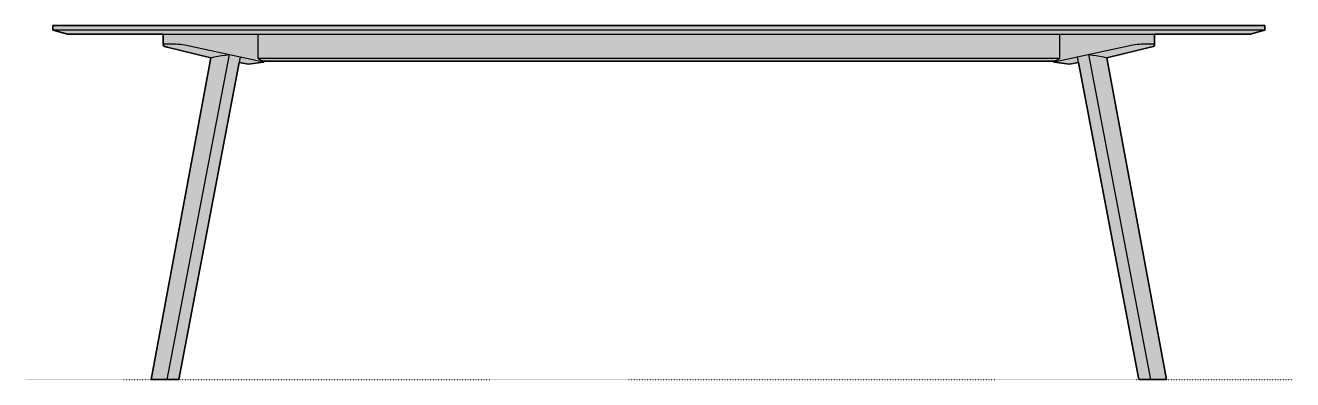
# Model space of a CAD drawing. Header units: millimetres. Extents: x 0 to 4071, y -1539 to 739.
# Drawn here: x 0 to 2614, y 0 to 730 of the extents above; entities that cross this region are included whole.
import ezdxf

# ---------------------------------------------------------------- set-up
doc = ezdxf.new("R2010")
doc.units = ezdxf.units.MM
doc.linetypes.add('Dots', pattern=[1, 0, -1])
doc.layers.add('Blocks', color=7, linetype='Continuous')
doc.layers.add('Blocks$Fill', color=7, linetype='Continuous', true_color=0xffffff)
for name, color, linetype, lineweight, true_color in [('Blocks$Inner', 7, 'Continuous', 25, 0x007f00), ('Blocks$Outline', 7, 'Continuous', 35, 0xff3f3f), ('Groud', 7, 'Dots', 25, 0x243775)]:
    doc.layers.add(name, color=color, linetype=linetype, lineweight=lineweight, true_color=true_color)

# ---------------------------------------------------------------- blocks, each defined once
blk = doc.blocks.new('CPH 30 Dining Table Front')
at = {"layer": 'Blocks$Fill'}
blk.add_hatch(color=256, dxfattribs=at).paths.add_polyline_path([(57.3, 730.3), (1307.1, 730.3), (2556.3, 730.3), (2556.3, 730.3), (2556.3, 730.3), (2556.4, 730.3), (2556.4, 730.3), (2556.4, 730.3), (2556.4, 730.3), (2556.4, 730.3), (2556.4, 730.3), (2556.5, 730.3), (2556.5, 730.3), (2556.5, 730.3), (2556.5, 730.3), (2556.5, 730.3), (2556.5, 730.3), (2556.5, 730.3), (2556.6, 730.3), (2556.6, 730.3), (2556.6, 730.2), (2556.6, 730.2), (2556.6, 730.2), (2556.6, 730.2), (2556.6, 730.2), (2556.7, 730.2), (2556.7, 730.2), (2556.7, 730.2), (2556.7, 730.2), (2556.7, 730.1), (2556.7, 730.1), (2556.7, 730.1), (2556.7, 730.1), (2556.7, 730.1), (2556.7, 730.1), (2556.8, 730.1), (2556.8, 730), (2556.8, 730), (2556.8, 730), (2556.8, 730), (2556.8, 730), (2556.8, 730), (2556.8, 729.9), (2556.8, 729.9), (2556.8, 729.9), (2556.8, 729.9), (2556.8, 729.9), (2556.8, 729.9), (2556.8, 729.8), (2556.8, 720.6), (2556.8, 720.6), (2556.8, 720.6), (2556.8, 720.5), (2556.8, 720.5), (2556.8, 720.5), (2556.8, 720.5), (2556.8, 720.5), (2556.8, 720.5), (2556.8, 720.4), (2556.8, 720.4), (2556.8, 720.4), (2556.8, 720.4), (2556.8, 720.4), (2556.7, 720.4), (2556.7, 720.4), (2556.7, 720.3), (2556.7, 720.3), (2556.7, 720.3), (2556.7, 720.3), (2556.7, 720.3), (2556.7, 720.3), (2556.7, 720.3), (2556.7, 720.2), (2556.6, 720.2), (2556.6, 720.2), (2556.6, 720.2), (2556.6, 720.2), (2556.6, 720.2), (2556.6, 720.2), (2556.6, 720.2), (2556.5, 720.2), (2556.5, 720.2), (2556.5, 720.1), (2556.5, 720.1), (2556.5, 720.1), (2556.5, 720.1), (2556.5, 720.1), (2556.4, 720.1), (2556.4, 720.1), (2556.4, 720.1), (2556.4, 720.1), (2556.4, 720.1), (2556.4, 720.1), (2556.3, 720.1), (2556.3, 720.1), (2556.3, 720.1), (2526.9, 712), (2329, 712), (2329, 689.8), (2329, 689.8), (2329, 689.7), (2328.9, 689.6), (2328.9, 689.4), (2328.9, 689.3), (2328.9, 689.2), (2328.9, 689.1), (2328.8, 689), (2328.8, 688.9), (2328.8, 688.8), (2328.7, 688.7), (2328.7, 688.6), (2328.7, 688.5), (2328.6, 688.4), (2328.5, 688.3), (2328.5, 688.2), (2328.4, 688.1), (2328.4, 688), (2328.3, 687.9), (2328.2, 687.8), (2328.2, 687.7), (2328.1, 687.6), (2328, 687.5), (2327.9, 687.4), (2327.8, 687.4), (2327.7, 687.3), (2327.6, 687.2), (2327.6, 687.2), (2327.5, 687.1), (2327.4, 687), (2327.3, 687), (2327.2, 686.9), (2327.1, 686.9), (2327, 686.8), (2326.8, 686.8), (2326.7, 686.7), (2326.6, 686.7), (2326.5, 686.7), (2326.4, 686.6), (2326.3, 686.6), (2326.2, 686.6), (2326.1, 686.6), (2321.1, 685.3), (2231.2, 663.5), (2354.2, 0.6), (2354.2, 0.6), (2354.2, 0.6), (2354.2, 0.5), (2354.2, 0.5), (2354.2, 0.5), (2354.2, 0.5), (2354.2, 0.5), (2354.2, 0.5), (2354.2, 0.4), (2354.2, 0.4), (2354.2, 0.4), (2354.2, 0.4), (2354.2, 0.4), (2354.2, 0.4), (2354.2, 0.3), (2354.2, 0.3), (2354.2, 0.3), (2354.2, 0.3), (2354.2, 0.3), (2354.2, 0.3), (2354.2, 0.2), (2354.2, 0.2), (2354.1, 0.2), (2354.1, 0.2), (2354.1, 0.2), (2354.1, 0.2), (2354.1, 0.2), (2354.1, 0.1), (2354.1, 0.1), (2354.1, 0.1), (2354.1, 0.1), (2354, 0.1), (2354, 0.1), (2354, 0.1), (2354, 0.1), (2354, 0.1), (2354, 0.1), (2354, 0), (2353.9, 0), (2353.9, 0), (2353.9, 0), (2353.9, 0), (2353.9, 0), (2353.9, 0), (2353.8, 0), (2353.8, 0), (2353.8, 0), (2353.8, 0), (2353.8, 0), (2353.8, 0), (2353.7, 0), (2297.5, 0), (2297.5, 0), (2297.5, 0), (2297.5, 0), (2297.5, 0), (2297.5, 0), (2297.4, 0), (2297.4, 0), (2297.4, 0), (2297.4, 0), (2297.4, 0), (2297.4, 0), (2297.3, 0), (2297.3, 0), (2297.3, 0.1), (2297.3, 0.1), (2297.3, 0.1), (2297.3, 0.1), (2297.3, 0.1), (2297.2, 0.1), (2297.2, 0.1), (2297.2, 0.1), (2297.2, 0.1), (2297.2, 0.1), (2297.2, 0.2), (2297.2, 0.2), (2297.2, 0.2), (2297.1, 0.2), (2297.1, 0.2), (2297.1, 0.2), (2297.1, 0.2), (2297.1, 0.3), (2297.1, 0.3), (2297.1, 0.3), (2297.1, 0.3), (2297.1, 0.3), (2297.1, 0.3), (2297.1, 0.4), (2297.1, 0.4), (2297.1, 0.4), (2297.1, 0.4), (2172.2, 653.6), (2153.6, 650.5), (2122.2, 654.5), (2122.2, 654.5), (2122.2, 654.5), (2122.2, 654.5), (2122.1, 654.5), (2122.1, 654.5), (2122.1, 654.5), (2122.1, 654.5), (2122.1, 654.5), (2122.1, 654.5), (2122, 654.5), (2122, 654.5), (2122, 654.5), (2122, 654.6), (2122, 654.6), (2122, 654.6), (2122, 654.6), (2121.9, 654.6), (2121.9, 654.6), (2121.9, 654.6), (2121.9, 654.6), (2121.9, 654.6), (2121.9, 654.7), (2121.9, 654.7), (2121.9, 654.7), (2121.9, 654.7), (2121.8, 654.7), (2121.8, 654.7), (2121.8, 654.7), (2121.8, 654.8), (2121.8, 654.8), (2121.8, 654.8), (2121.8, 654.8), (2121.8, 654.8), (2121.8, 654.8), (2121.8, 654.9), (2121.8, 654.9), (2121.8, 654.9), (2121.8, 654.9), (2121.8, 654.9), (2121.8, 654.9), (2121.8, 655), (2121.8, 655), (2121.8, 656.6), (1307.1, 656.6), (491.8, 656.6), (491.8, 655), (491.8, 655), (491.8, 654.9), (491.8, 654.9), (491.8, 654.9), (491.8, 654.9), (491.8, 654.9), (491.8, 654.9), (491.8, 654.8), (491.8, 654.8), (491.8, 654.8), (491.8, 654.8), (491.8, 654.8), (491.8, 654.8), (491.8, 654.7), (491.8, 654.7), (491.8, 654.7), (491.8, 654.7), (491.7, 654.7), (491.7, 654.7), (491.7, 654.7), (491.7, 654.6), (491.7, 654.6), (491.7, 654.6), (491.7, 654.6), (491.7, 654.6), (491.6, 654.6), (491.6, 654.6), (491.6, 654.6), (491.6, 654.6), (491.6, 654.5), (491.6, 654.5), (491.6, 654.5), (491.5, 654.5), (491.5, 654.5), (491.5, 654.5), (491.5, 654.5), (491.5, 654.5), (491.5, 654.5), (491.4, 654.5), (491.4, 654.5), (491.4, 654.5), (491.4, 654.5), (460, 650.5), (441.4, 653.6), (316.5, 0.4), (316.5, 0.4), (316.5, 0.4), (316.5, 0.4), (316.5, 0.3), (316.5, 0.3), (316.5, 0.3), (316.5, 0.3), (316.5, 0.3), (316.5, 0.3), (316.5, 0.2), (316.5, 0.2), (316.5, 0.2), (316.5, 0.2), (316.4, 0.2), (316.4, 0.2), (316.4, 0.2), (316.4, 0.1), (316.4, 0.1), (316.4, 0.1), (316.4, 0.1), (316.4, 0.1), (316.3, 0.1), (316.3, 0.1), (316.3, 0.1), (316.3, 0.1), (316.3, 0.1), (316.3, 0), (316.3, 0), (316.2, 0), (316.2, 0), (316.2, 0), (316.2, 0), (316.2, 0), (316.2, 0), (316.1, 0), (316.1, 0), (316.1, 0), (316.1, 0), (316.1, 0), (316.1, 0), (259.9, 0), (259.9, 0), (259.8, 0), (259.8, 0), (259.8, 0), (259.8, 0), (259.8, 0), (259.8, 0), (259.7, 0), (259.7, 0), (259.7, 0), (259.7, 0), (259.7, 0), (259.7, 0), (259.6, 0.1), (259.6, 0.1), (259.6, 0.1), (259.6, 0.1), (259.6, 0.1), (259.6, 0.1), (259.6, 0.1), (259.5, 0.1), (259.5, 0.1), (259.5, 0.1), (259.5, 0.2), (259.5, 0.2), (259.5, 0.2), (259.5, 0.2), (259.5, 0.2), (259.4, 0.2), (259.4, 0.2), (259.4, 0.3), (259.4, 0.3), (259.4, 0.3), (259.4, 0.3), (259.4, 0.3), (259.4, 0.3), (259.4, 0.4), (259.4, 0.4), (259.4, 0.4), (259.4, 0.4), (259.4, 0.4), (259.4, 0.4), (259.4, 0.5), (259.4, 0.5), (259.4, 0.5), (259.4, 0.5), (259.4, 0.5), (259.4, 0.5), (259.4, 0.6), (259.4, 0.6), (259.4, 0.6), (382.4, 663.5), (292.5, 685.3), (287.5, 686.6), (287.4, 686.6), (287.3, 686.6), (287.2, 686.6), (287.1, 686.7), (287, 686.7), (286.9, 686.7), (286.8, 686.8), (286.7, 686.8), (286.5, 686.9), (286.4, 686.9), (286.3, 687), (286.2, 687), (286.1, 687.1), (286.1, 687.2), (286, 687.2), (285.9, 687.3), (285.8, 687.4), (285.7, 687.4), (285.6, 687.5), (285.5, 687.6), (285.5, 687.7), (285.4, 687.8), (285.3, 687.9), (285.2, 688), (285.2, 688.1), (285.1, 688.2), (285.1, 688.3), (285, 688.4), (285, 688.5), (284.9, 688.6), (284.9, 688.7), (284.8, 688.8), (284.8, 688.9), (284.8, 689), (284.7, 689.1), (284.7, 689.2), (284.7, 689.3), (284.7, 689.4), (284.7, 689.6), (284.6, 689.7), (284.6, 689.8), (284.6, 689.8), (284.6, 712), (86.8, 712), (57.3, 720.1), (57.3, 720.1), (57.3, 720.1), (57.3, 720.1), (57.2, 720.1), (57.2, 720.1), (57.2, 720.1), (57.2, 720.1), (57.2, 720.1), (57.2, 720.1), (57.1, 720.1), (57.1, 720.1), (57.1, 720.1), (57.1, 720.1), (57.1, 720.2), (57.1, 720.2), (57, 720.2), (57, 720.2), (57, 720.2), (57, 720.2), (57, 720.2), (57, 720.2), (57, 720.2), (57, 720.2), (56.9, 720.3), (56.9, 720.3), (56.9, 720.3), (56.9, 720.3), (56.9, 720.3), (56.9, 720.3), (56.9, 720.3), (56.9, 720.4), (56.9, 720.4), (56.9, 720.4), (56.8, 720.4), (56.8, 720.4), (56.8, 720.4), (56.8, 720.4), (56.8, 720.5), (56.8, 720.5), (56.8, 720.5), (56.8, 720.5), (56.8, 720.5), (56.8, 720.5), (56.8, 720.6), (56.8, 720.6), (56.8, 720.6), (56.8, 729.8), (56.8, 729.9), (56.8, 729.9), (56.8, 729.9), (56.8, 729.9), (56.8, 729.9), (56.8, 729.9), (56.8, 730), (56.8, 730), (56.8, 730), (56.8, 730), (56.8, 730), (56.8, 730), (56.9, 730.1), (56.9, 730.1), (56.9, 730.1), (56.9, 730.1), (56.9, 730.1), (56.9, 730.1), (56.9, 730.1), (56.9, 730.2), (56.9, 730.2), (56.9, 730.2), (57, 730.2), (57, 730.2), (57, 730.2), (57, 730.2), (57, 730.2), (57, 730.2), (57, 730.3), (57, 730.3), (57.1, 730.3), (57.1, 730.3), (57.1, 730.3), (57.1, 730.3), (57.1, 730.3), (57.1, 730.3), (57.2, 730.3), (57.2, 730.3), (57.2, 730.3), (57.2, 730.3), (57.2, 730.3), (57.2, 730.3), (57.3, 730.3), (57.3, 730.3), (57.3, 730.3)], flags=0)
at = {"layer": 'Blocks$Inner'}
for p, q in [((284.6, 712), (284.6, 689.8)), ((2329, 712), (2329, 689.8))]:
    blk.add_line(p, q, dxfattribs=at)
for points in [[(2556.3, 720.1), (2556.3, 720.1), (2556.3, 720.1), (2556.4, 720.1), (2556.4, 720.1), (2556.4, 720.1), (2556.4, 720.1), (2556.4, 720.1), (2556.4, 720.1), (2556.5, 720.1), (2556.5, 720.1), (2556.5, 720.1), (2556.5, 720.1), (2556.5, 720.1), (2556.5, 720.2), (2556.5, 720.2), (2556.6, 720.2), (2556.6, 720.2), (2556.6, 720.2), (2556.6, 720.2), (2556.6, 720.2), (2556.6, 720.2), (2556.6, 720.2), (2556.7, 720.2), (2556.7, 720.3), (2556.7, 720.3), (2556.7, 720.3), (2556.7, 720.3), (2556.7, 720.3), (2556.7, 720.3), (2556.7, 720.3), (2556.7, 720.4), (2556.7, 720.4), (2556.8, 720.4), (2556.8, 720.4), (2556.8, 720.4), (2556.8, 720.4), (2556.8, 720.4), (2556.8, 720.5), (2556.8, 720.5), (2556.8, 720.5), (2556.8, 720.5), (2556.8, 720.5), (2556.8, 720.5), (2556.8, 720.6), (2556.8, 720.6), (2556.8, 720.6), (2556.8, 729.8), (2556.8, 729.9), (2556.8, 729.9), (2556.8, 729.9), (2556.8, 729.9), (2556.8, 729.9), (2556.8, 729.9), (2556.8, 730), (2556.8, 730), (2556.8, 730), (2556.8, 730), (2556.8, 730), (2556.8, 730), (2556.8, 730.1), (2556.7, 730.1), (2556.7, 730.1), (2556.7, 730.1), (2556.7, 730.1), (2556.7, 730.1), (2556.7, 730.1), (2556.7, 730.2), (2556.7, 730.2), (2556.7, 730.2), (2556.7, 730.2), (2556.6, 730.2), (2556.6, 730.2), (2556.6, 730.2), (2556.6, 730.2), (2556.6, 730.2), (2556.6, 730.3), (2556.6, 730.3), (2556.5, 730.3), (2556.5, 730.3), (2556.5, 730.3), (2556.5, 730.3), (2556.5, 730.3), (2556.5, 730.3), (2556.5, 730.3), (2556.4, 730.3), (2556.4, 730.3), (2556.4, 730.3), (2556.4, 730.3), (2556.4, 730.3), (2556.4, 730.3), (2556.3, 730.3), (2556.3, 730.3), (2556.3, 730.3), (1307.1, 730.3), (57.3, 730.3), (57.3, 730.3), (57.3, 730.3), (57.3, 730.3), (57.2, 730.3), (57.2, 730.3), (57.2, 730.3), (57.2, 730.3), (57.2, 730.3), (57.2, 730.3), (57.1, 730.3), (57.1, 730.3), (57.1, 730.3), (57.1, 730.3), (57.1, 730.3), (57.1, 730.3), (57, 730.3), (57, 730.3), (57, 730.2), (57, 730.2), (57, 730.2), (57, 730.2), (57, 730.2), (57, 730.2), (56.9, 730.2), (56.9, 730.2), (56.9, 730.2), (56.9, 730.1), (56.9, 730.1), (56.9, 730.1), (56.9, 730.1), (56.9, 730.1), (56.9, 730.1), (56.9, 730.1), (56.8, 730), (56.8, 730), (56.8, 730), (56.8, 730), (56.8, 730), (56.8, 730), (56.8, 729.9), (56.8, 729.9), (56.8, 729.9), (56.8, 729.9), (56.8, 729.9), (56.8, 729.9), (56.8, 729.8), (56.8, 720.6), (56.8, 720.6), (56.8, 720.6), (56.8, 720.5), (56.8, 720.5), (56.8, 720.5), (56.8, 720.5), (56.8, 720.5), (56.8, 720.5), (56.8, 720.4), (56.8, 720.4), (56.8, 720.4), (56.8, 720.4), (56.9, 720.4), (56.9, 720.4), (56.9, 720.4), (56.9, 720.3), (56.9, 720.3), (56.9, 720.3), (56.9, 720.3), (56.9, 720.3), (56.9, 720.3), (56.9, 720.3), (57, 720.2), (57, 720.2), (57, 720.2), (57, 720.2), (57, 720.2), (57, 720.2), (57, 720.2), (57, 720.2), (57.1, 720.2), (57.1, 720.2), (57.1, 720.1), (57.1, 720.1), (57.1, 720.1), (57.1, 720.1), (57.2, 720.1), (57.2, 720.1), (57.2, 720.1), (57.2, 720.1), (57.2, 720.1), (57.2, 720.1), (57.3, 720.1), (57.3, 720.1), (57.3, 720.1), (57.3, 720.1), (86.8, 712), (1307.1, 712), (2526.9, 712), (2556.3, 720.1), (1307.1, 720.1), (57.3, 720.1)], [(2133.1, 662.1), (1307.1, 662.1), (480.5, 662.1), (480.5, 712)], [(2133.1, 712), (2133.1, 662.1), (2132.7, 661.7), (2132.3, 661.3), (2131.9, 660.9), (2131.4, 660.5), (2131, 660.1), (2130.5, 659.8), (2130, 659.4), (2129.5, 659.1), (2129, 658.8), (2128.5, 658.5), (2128, 658.3), (2127.5, 658), (2126.9, 657.8), (2126.4, 657.6), (2125.8, 657.4), (2125.2, 657.2), (2124.7, 657.1), (2124.1, 656.9), (2123.5, 656.8), (2122.9, 656.7), (2122.4, 656.6), (2121.8, 656.6), (1307.1, 656.6), (491.8, 656.6), (491.2, 656.6), (490.7, 656.7), (490.1, 656.8), (489.5, 656.9), (488.9, 657.1), (488.4, 657.2), (487.8, 657.4), (487.2, 657.6), (486.7, 657.8), (486.2, 658), (485.6, 658.3), (485.1, 658.5), (484.6, 658.8), (484.1, 659.1), (483.6, 659.4), (483.1, 659.8), (482.6, 660.1), (482.2, 660.5), (481.7, 660.9), (481.3, 661.3), (480.9, 661.7), (480.5, 662.1)], [(491.6, 654.6), (328.9, 689.6), (324.4, 690.3), (320, 690.8), (315.5, 691.2), (311, 691.4), (306.5, 691.6), (301.9, 691.6), (294.7, 691.7), (287.5, 691.6), (287.4, 691.6), (287.2, 691.6), (287.1, 691.6), (286.9, 691.6), (286.8, 691.6), (286.6, 691.6), (286.5, 691.6), (286.4, 691.5), (286.2, 691.5), (286.1, 691.5), (285.9, 691.4), (285.8, 691.4), (285.6, 691.3), (285.5, 691.3), (285.4, 691.2), (285.2, 691.2), (285.1, 691.1), (285.1, 691.1), (285, 691), (285, 691), (285, 691), (285, 690.9), (284.9, 690.9), (284.9, 690.9), (284.9, 690.8), (284.8, 690.8), (284.8, 690.8), (284.8, 690.7), (284.8, 690.7), (284.8, 690.7), (284.7, 690.6), (284.7, 690.6), (284.7, 690.5), (284.7, 690.5), (284.7, 690.5), (284.7, 690.4), (284.7, 690.4), (284.7, 690.3), (284.6, 690.3)], [(284.6, 689.9), (284.6, 689.8), (284.6, 689.7), (284.7, 689.6), (284.7, 689.4), (284.7, 689.3), (284.7, 689.2), (284.7, 689.1), (284.8, 689), (284.8, 688.9), (284.8, 688.8), (284.9, 688.7), (284.9, 688.6), (285, 688.5), (285, 688.4), (285.1, 688.3), (285.1, 688.2), (285.2, 688.1), (285.2, 688), (285.3, 687.9), (285.4, 687.8), (285.5, 687.7), (285.5, 687.6), (285.6, 687.5), (285.7, 687.4), (285.8, 687.4), (285.9, 687.3), (286, 687.2), (286.1, 687.2), (286.1, 687.1), (286.2, 687), (286.3, 687), (286.4, 686.9), (286.5, 686.9), (286.7, 686.8), (286.8, 686.8), (286.9, 686.7), (287, 686.7), (287.1, 686.7), (287.2, 686.6), (287.3, 686.6), (287.4, 686.6), (287.5, 686.6), (292.5, 685.3), (382.4, 663.5), (389.8, 665.3), (397.3, 666.8), (404.9, 668.1), (412.5, 669.2), (420.1, 670), (292, 0)], [(2329, 690.3), (2329, 690.3), (2328.9, 690.4), (2328.9, 690.4), (2328.9, 690.5), (2328.9, 690.5), (2328.9, 690.5), (2328.9, 690.6), (2328.9, 690.6), (2328.8, 690.7), (2328.8, 690.7), (2328.8, 690.7), (2328.8, 690.8), (2328.8, 690.8), (2328.7, 690.8), (2328.7, 690.9), (2328.7, 690.9), (2328.7, 690.9), (2328.6, 691), (2328.6, 691), (2328.6, 691), (2328.5, 691.1), (2328.5, 691.1), (2328.4, 691.2), (2328.2, 691.2), (2328.1, 691.3), (2328, 691.3), (2327.8, 691.4), (2327.7, 691.4), (2327.5, 691.5), (2327.4, 691.5), (2327.2, 691.5), (2327.1, 691.6), (2327, 691.6), (2326.8, 691.6), (2326.7, 691.6), (2326.5, 691.6), (2326.4, 691.6), (2326.2, 691.6), (2326.1, 691.6), (2318.9, 691.7), (2311.7, 691.6), (2307.2, 691.6), (2302.6, 691.4), (2298.1, 691.2), (2293.6, 690.8), (2289.2, 690.3), (2284.7, 689.6), (2122, 654.6)], [(2321.6, 0), (2193.5, 670), (2201.1, 669.2), (2208.7, 668.1), (2216.3, 666.8), (2223.8, 665.3), (2231.2, 663.5), (2321.1, 685.3), (2326.1, 686.6), (2326.2, 686.6), (2326.3, 686.6), (2326.4, 686.6), (2326.5, 686.7), (2326.6, 686.7), (2326.7, 686.7), (2326.8, 686.8), (2327, 686.8), (2327.1, 686.9), (2327.2, 686.9), (2327.3, 687), (2327.4, 687), (2327.5, 687.1), (2327.6, 687.2), (2327.6, 687.2), (2327.7, 687.3), (2327.8, 687.4), (2327.9, 687.4), (2328, 687.5), (2328.1, 687.6), (2328.2, 687.7), (2328.2, 687.8), (2328.3, 687.9), (2328.4, 688), (2328.4, 688.1), (2328.5, 688.2), (2328.5, 688.3), (2328.6, 688.4), (2328.7, 688.5), (2328.7, 688.6), (2328.7, 688.7), (2328.8, 688.8), (2328.8, 688.9), (2328.8, 689), (2328.9, 689.1), (2328.9, 689.2), (2328.9, 689.3), (2328.9, 689.4), (2328.9, 689.6), (2329, 689.7), (2329, 689.8), (2329, 689.9)], [(382.4, 663.5), (259.4, 0.6), (259.4, 0.6), (259.4, 0.6), (259.4, 0.5), (259.4, 0.5), (259.4, 0.5), (259.4, 0.5), (259.4, 0.5), (259.4, 0.5), (259.4, 0.4), (259.4, 0.4), (259.4, 0.4), (259.4, 0.4), (259.4, 0.4), (259.4, 0.4), (259.4, 0.3), (259.4, 0.3), (259.4, 0.3), (259.4, 0.3), (259.4, 0.3), (259.4, 0.3), (259.4, 0.2), (259.4, 0.2), (259.5, 0.2), (259.5, 0.2), (259.5, 0.2), (259.5, 0.2), (259.5, 0.2), (259.5, 0.1), (259.5, 0.1), (259.5, 0.1), (259.6, 0.1), (259.6, 0.1), (259.6, 0.1), (259.6, 0.1), (259.6, 0.1), (259.6, 0.1), (259.6, 0.1), (259.7, 0), (259.7, 0), (259.7, 0), (259.7, 0), (259.7, 0), (259.7, 0), (259.8, 0), (259.8, 0), (259.8, 0), (259.8, 0), (259.8, 0), (259.8, 0), (259.9, 0), (259.9, 0), (316.1, 0), (316.1, 0), (316.1, 0), (316.1, 0), (316.1, 0), (316.1, 0), (316.2, 0), (316.2, 0), (316.2, 0), (316.2, 0), (316.2, 0), (316.2, 0), (316.3, 0), (316.3, 0), (316.3, 0.1), (316.3, 0.1), (316.3, 0.1), (316.3, 0.1), (316.3, 0.1), (316.4, 0.1), (316.4, 0.1), (316.4, 0.1), (316.4, 0.1), (316.4, 0.1), (316.4, 0.2), (316.4, 0.2), (316.4, 0.2), (316.5, 0.2), (316.5, 0.2), (316.5, 0.2), (316.5, 0.2), (316.5, 0.3), (316.5, 0.3), (316.5, 0.3), (316.5, 0.3), (316.5, 0.3), (316.5, 0.3), (316.5, 0.4), (316.5, 0.4), (316.5, 0.4), (316.5, 0.4), (443.6, 664.9)], [(441.4, 653.6), (460, 650.5), (491.4, 654.5), (491.4, 654.5), (491.4, 654.5), (491.4, 654.5), (491.5, 654.5), (491.5, 654.5), (491.5, 654.5), (491.5, 654.5), (491.5, 654.5), (491.5, 654.5), (491.6, 654.5), (491.6, 654.5), (491.6, 654.5), (491.6, 654.6), (491.6, 654.6), (491.6, 654.6), (491.6, 654.6), (491.7, 654.6), (491.7, 654.6), (491.7, 654.6), (491.7, 654.6), (491.7, 654.6), (491.7, 654.7), (491.7, 654.7), (491.7, 654.7), (491.8, 654.7), (491.8, 654.7), (491.8, 654.7), (491.8, 654.7), (491.8, 654.8), (491.8, 654.8), (491.8, 654.8), (491.8, 654.8), (491.8, 654.8), (491.8, 654.8), (491.8, 654.9), (491.8, 654.9), (491.8, 654.9), (491.8, 654.9), (491.8, 654.9), (491.8, 654.9), (491.8, 655), (491.8, 655), (491.8, 656.6)], [(2172.2, 653.6), (2153.6, 650.5), (2122.2, 654.5), (2122.2, 654.5), (2122.2, 654.5), (2122.2, 654.5), (2122.1, 654.5), (2122.1, 654.5), (2122.1, 654.5), (2122.1, 654.5), (2122.1, 654.5), (2122.1, 654.5), (2122, 654.5), (2122, 654.5), (2122, 654.5), (2122, 654.6), (2122, 654.6), (2122, 654.6), (2122, 654.6), (2121.9, 654.6), (2121.9, 654.6), (2121.9, 654.6), (2121.9, 654.6), (2121.9, 654.6), (2121.9, 654.7), (2121.9, 654.7), (2121.9, 654.7), (2121.9, 654.7), (2121.8, 654.7), (2121.8, 654.7), (2121.8, 654.7), (2121.8, 654.8), (2121.8, 654.8), (2121.8, 654.8), (2121.8, 654.8), (2121.8, 654.8), (2121.8, 654.8), (2121.8, 654.9), (2121.8, 654.9), (2121.8, 654.9), (2121.8, 654.9), (2121.8, 654.9), (2121.8, 654.9), (2121.8, 655), (2121.8, 655), (2121.8, 656.6)], [(2170, 664.9), (2297.1, 0.4), (2297.1, 0.4), (2297.1, 0.4), (2297.1, 0.4), (2297.1, 0.3), (2297.1, 0.3), (2297.1, 0.3), (2297.1, 0.3), (2297.1, 0.3), (2297.1, 0.3), (2297.1, 0.2), (2297.1, 0.2), (2297.1, 0.2), (2297.1, 0.2), (2297.2, 0.2), (2297.2, 0.2), (2297.2, 0.2), (2297.2, 0.1), (2297.2, 0.1), (2297.2, 0.1), (2297.2, 0.1), (2297.2, 0.1), (2297.3, 0.1), (2297.3, 0.1), (2297.3, 0.1), (2297.3, 0.1), (2297.3, 0.1), (2297.3, 0), (2297.3, 0), (2297.4, 0), (2297.4, 0), (2297.4, 0), (2297.4, 0), (2297.4, 0), (2297.4, 0), (2297.5, 0), (2297.5, 0), (2297.5, 0), (2297.5, 0), (2297.5, 0), (2297.5, 0), (2353.7, 0), (2353.8, 0), (2353.8, 0), (2353.8, 0), (2353.8, 0), (2353.8, 0), (2353.8, 0), (2353.9, 0), (2353.9, 0), (2353.9, 0), (2353.9, 0), (2353.9, 0), (2353.9, 0), (2354, 0), (2354, 0.1), (2354, 0.1), (2354, 0.1), (2354, 0.1), (2354, 0.1), (2354, 0.1), (2354.1, 0.1), (2354.1, 0.1), (2354.1, 0.1), (2354.1, 0.1), (2354.1, 0.2), (2354.1, 0.2), (2354.1, 0.2), (2354.1, 0.2), (2354.1, 0.2), (2354.2, 0.2), (2354.2, 0.2), (2354.2, 0.3), (2354.2, 0.3), (2354.2, 0.3), (2354.2, 0.3), (2354.2, 0.3), (2354.2, 0.3), (2354.2, 0.4), (2354.2, 0.4), (2354.2, 0.4), (2354.2, 0.4), (2354.2, 0.4), (2354.2, 0.4), (2354.2, 0.5), (2354.2, 0.5), (2354.2, 0.5), (2354.2, 0.5), (2354.2, 0.5), (2354.2, 0.5), (2354.2, 0.6), (2354.2, 0.6), (2354.2, 0.6), (2231.2, 663.5)]]:
    blk.add_lwpolyline(points, dxfattribs=at)
at = {"layer": 'Blocks$Outline'}
for points in [[(56.8, 730), (56.9, 730.1)], [(56.8, 729.9), (56.8, 730)], [(56.8, 730), (56.8, 730)], [(56.8, 730), (56.8, 730)], [(56.8, 730), (56.8, 730)], [(56.8, 730), (56.8, 730)], [(56.8, 730), (56.8, 730)], [(56.8, 729.8), (56.8, 729.9)], [(56.8, 729.9), (56.8, 729.9)], [(56.8, 729.9), (56.8, 729.9)], [(56.8, 729.9), (56.8, 729.9)], [(56.8, 729.9), (56.8, 729.9)], [(56.8, 729.9), (56.8, 729.9)], [(56.8, 720.6), (56.8, 729.8)], [(56.8, 720.5), (56.8, 720.6)], [(56.8, 720.6), (56.8, 720.6)], [(56.8, 720.6), (56.8, 720.6)], [(56.8, 720.4), (56.8, 720.5)], [(56.8, 720.5), (56.8, 720.5)], [(56.8, 720.5), (56.8, 720.5)], [(56.8, 720.5), (56.8, 720.5)], [(56.8, 720.5), (56.8, 720.5)], [(56.8, 720.5), (56.8, 720.5)], [(56.9, 720.4), (56.8, 720.4)], [(56.8, 720.4), (56.8, 720.4)], [(56.8, 720.4), (56.8, 720.4)], [(56.8, 720.4), (56.8, 720.4)], [(56.9, 730.1), (56.9, 730.2)], [(56.9, 730.2), (56.9, 730.2)], [(56.9, 730.2), (56.9, 730.2)], [(56.9, 730.2), (57, 730.2)], [(56.9, 730.1), (56.9, 730.1)], [(56.9, 730.1), (56.9, 730.1)], [(56.9, 730.1), (56.9, 730.1)], [(56.9, 730.1), (56.9, 730.1)], [(56.9, 730.1), (56.9, 730.1)], [(56.9, 730.1), (56.9, 730.1)], [(56.9, 720.3), (56.9, 720.4)], [(56.9, 720.4), (56.9, 720.4)], [(56.9, 720.4), (56.9, 720.4)], [(57, 720.2), (56.9, 720.3)], [(56.9, 720.3), (56.9, 720.3)], [(56.9, 720.3), (56.9, 720.3)], [(56.9, 720.3), (56.9, 720.3)], [(56.9, 720.3), (56.9, 720.3)], [(56.9, 720.3), (56.9, 720.3)], [(56.9, 720.3), (56.9, 720.3)], [(57, 730.2), (57, 730.3)], [(57, 730.3), (57, 730.3)], [(57, 730.3), (57.1, 730.3)], [(57, 730.2), (57, 730.2)], [(57, 730.2), (57, 730.2)], [(57, 730.2), (57, 730.2)], [(57, 730.2), (57, 730.2)], [(57, 730.2), (57, 730.2)], [(57.1, 720.2), (57, 720.2)], [(57, 720.2), (57, 720.2)], [(57, 720.2), (57, 720.2)], [(57, 720.2), (57, 720.2)], [(57, 720.2), (57, 720.2)], [(57, 720.2), (57, 720.2)], [(57, 720.2), (57, 720.2)], [(57, 720.2), (57, 720.2)], [(57.1, 730.3), (57.1, 730.3)], [(57.1, 730.3), (57.1, 730.3)], [(57.1, 730.3), (57.1, 730.3)], [(57.1, 730.3), (57.1, 730.3)], [(57.1, 730.3), (57.1, 730.3)], [(57.1, 730.3), (57.2, 730.3)], [(57.1, 720.1), (57.1, 720.2)], [(57.1, 720.2), (57.1, 720.2)], [(57.2, 720.1), (57.1, 720.1)], [(57.1, 720.1), (57.1, 720.1)], [(57.1, 720.1), (57.1, 720.1)], [(57.1, 720.1), (57.1, 720.1)], [(57.2, 730.3), (57.2, 730.3)], [(57.2, 730.3), (57.2, 730.3)], [(57.2, 730.3), (57.2, 730.3)], [(57.2, 730.3), (57.2, 730.3)], [(57.2, 730.3), (57.2, 730.3)], [(57.2, 730.3), (57.3, 730.3)], [(57.3, 720.1), (57.2, 720.1)], [(57.2, 720.1), (57.2, 720.1)], [(57.2, 720.1), (57.2, 720.1)], [(57.2, 720.1), (57.2, 720.1)], [(57.2, 720.1), (57.2, 720.1)], [(57.2, 720.1), (57.2, 720.1)], [(57.3, 730.3), (1307.1, 730.3)], [(57.3, 730.3), (57.3, 730.3)], [(57.3, 730.3), (57.3, 730.3)], [(57.3, 730.3), (57.3, 730.3)], [(86.8, 712), (57.3, 720.1)], [(57.3, 720.1), (57.3, 720.1)], [(57.3, 720.1), (57.3, 720.1)], [(57.3, 720.1), (57.3, 720.1)], [(284.6, 712), (86.8, 712)], [(284.6, 689.8), (284.6, 712)], [(1307.1, 730.3), (2556.3, 730.3)], [(2526.9, 712), (2329, 712)], [(2329, 712), (2329, 689.8)], [(2556.3, 720.1), (2526.9, 712)], [(2556.3, 730.3), (2556.3, 730.3)], [(2556.3, 730.3), (2556.3, 730.3)], [(2556.3, 730.3), (2556.4, 730.3)], [(2556.4, 720.1), (2556.3, 720.1)], [(2556.3, 720.1), (2556.3, 720.1)], [(2556.3, 720.1), (2556.3, 720.1)], [(2556.4, 730.3), (2556.4, 730.3)], [(2556.4, 730.3), (2556.4, 730.3)], [(2556.4, 730.3), (2556.4, 730.3)], [(2556.4, 730.3), (2556.4, 730.3)], [(2556.4, 730.3), (2556.4, 730.3)], [(2556.4, 730.3), (2556.5, 730.3)], [(2556.5, 720.1), (2556.4, 720.1)], [(2556.4, 720.1), (2556.4, 720.1)], [(2556.4, 720.1), (2556.4, 720.1)], [(2556.4, 720.1), (2556.4, 720.1)], [(2556.4, 720.1), (2556.4, 720.1)], [(2556.4, 720.1), (2556.4, 720.1)], [(2556.5, 730.3), (2556.5, 730.3)], [(2556.5, 730.3), (2556.5, 730.3)], [(2556.5, 730.3), (2556.5, 730.3)], [(2556.5, 730.3), (2556.5, 730.3)], [(2556.5, 730.3), (2556.5, 730.3)], [(2556.5, 730.3), (2556.5, 730.3)], [(2556.5, 730.3), (2556.6, 730.3)], [(2556.6, 720.2), (2556.5, 720.2)], [(2556.5, 720.2), (2556.5, 720.2)], [(2556.5, 720.2), (2556.5, 720.1)], [(2556.5, 720.1), (2556.5, 720.1)], [(2556.5, 720.1), (2556.5, 720.1)], [(2556.5, 720.1), (2556.5, 720.1)], [(2556.5, 720.1), (2556.5, 720.1)], [(2556.6, 730.3), (2556.6, 730.3)], [(2556.6, 730.3), (2556.6, 730.2)], [(2556.6, 730.2), (2556.6, 730.2)], [(2556.6, 730.2), (2556.6, 730.2)], [(2556.6, 730.2), (2556.6, 730.2)], [(2556.6, 730.2), (2556.6, 730.2)], [(2556.6, 730.2), (2556.7, 730.2)], [(2556.7, 720.2), (2556.6, 720.2)], [(2556.6, 720.2), (2556.6, 720.2)], [(2556.6, 720.2), (2556.6, 720.2)], [(2556.6, 720.2), (2556.6, 720.2)], [(2556.6, 720.2), (2556.6, 720.2)], [(2556.6, 720.2), (2556.6, 720.2)], [(2556.6, 720.2), (2556.6, 720.2)], [(2556.7, 730.2), (2556.7, 730.2)], [(2556.7, 730.2), (2556.7, 730.2)], [(2556.7, 730.2), (2556.7, 730.2)], [(2556.7, 730.2), (2556.7, 730.1)], [(2556.7, 730.1), (2556.7, 730.1)], [(2556.7, 730.1), (2556.7, 730.1)], [(2556.7, 730.1), (2556.7, 730.1)], [(2556.7, 730.1), (2556.7, 730.1)], [(2556.7, 730.1), (2556.7, 730.1)], [(2556.7, 730.1), (2556.8, 730.1)], [(2556.8, 720.4), (2556.7, 720.4)], [(2556.7, 720.4), (2556.7, 720.4)], [(2556.7, 720.4), (2556.7, 720.3)], [(2556.7, 720.3), (2556.7, 720.3)], [(2556.7, 720.3), (2556.7, 720.3)], [(2556.7, 720.3), (2556.7, 720.3)], [(2556.7, 720.3), (2556.7, 720.3)], [(2556.7, 720.3), (2556.7, 720.3)], [(2556.7, 720.3), (2556.7, 720.3)], [(2556.7, 720.3), (2556.7, 720.2)], [(2556.8, 730.1), (2556.8, 730)], [(2556.8, 730), (2556.8, 730)], [(2556.8, 730), (2556.8, 730)], [(2556.8, 730), (2556.8, 730)], [(2556.8, 730), (2556.8, 730)], [(2556.8, 730), (2556.8, 730)], [(2556.8, 730), (2556.8, 729.9)], [(2556.8, 729.9), (2556.8, 729.9)], [(2556.8, 729.9), (2556.8, 729.9)], [(2556.8, 729.9), (2556.8, 729.9)], [(2556.8, 729.9), (2556.8, 729.9)], [(2556.8, 729.9), (2556.8, 729.9)], [(2556.8, 729.9), (2556.8, 729.8)], [(2556.8, 729.8), (2556.8, 720.6)], [(2556.8, 720.6), (2556.8, 720.6)], [(2556.8, 720.6), (2556.8, 720.6)], [(2556.8, 720.6), (2556.8, 720.5)], [(2556.8, 720.5), (2556.8, 720.5)], [(2556.8, 720.5), (2556.8, 720.5)], [(2556.8, 720.5), (2556.8, 720.5)], [(2556.8, 720.5), (2556.8, 720.5)], [(2556.8, 720.5), (2556.8, 720.5)], [(2556.8, 720.5), (2556.8, 720.4)], [(2556.8, 720.4), (2556.8, 720.4)], [(2556.8, 720.4), (2556.8, 720.4)], [(2556.8, 720.4), (2556.8, 720.4)], [(2556.8, 720.4), (2556.8, 720.4)], [(284.6, 689.7), (284.6, 689.8)], [(284.6, 689.8), (284.6, 689.8)], [(284.7, 689.6), (284.6, 689.7)], [(284.7, 689.4), (284.7, 689.6)], [(284.7, 689.3), (284.7, 689.4)], [(284.7, 689.2), (284.7, 689.3)], [(284.7, 689.1), (284.7, 689.2)], [(284.8, 689), (284.7, 689.1)], [(284.8, 688.9), (284.8, 689)], [(284.8, 688.8), (284.8, 688.9)], [(284.9, 688.7), (284.8, 688.8)], [(284.9, 688.6), (284.9, 688.7)], [(285, 688.5), (284.9, 688.6)], [(285, 688.4), (285, 688.5)], [(285.1, 688.3), (285, 688.4)], [(285.1, 688.2), (285.1, 688.3)], [(285.2, 688.1), (285.1, 688.2)], [(285.2, 688), (285.2, 688.1)], [(285.3, 687.9), (285.2, 688)], [(285.4, 687.8), (285.3, 687.9)], [(285.5, 687.7), (285.4, 687.8)], [(285.5, 687.6), (285.5, 687.7)], [(285.6, 687.5), (285.5, 687.6)], [(285.7, 687.4), (285.6, 687.5)], [(285.8, 687.4), (285.7, 687.4)], [(285.9, 687.3), (285.8, 687.4)], [(286, 687.2), (285.9, 687.3)], [(286.1, 687.2), (286, 687.2)], [(286.1, 687.1), (286.1, 687.2)], [(286.2, 687), (286.1, 687.1)], [(286.3, 687), (286.2, 687)], [(286.4, 686.9), (286.3, 687)], [(286.5, 686.9), (286.4, 686.9)], [(286.7, 686.8), (286.5, 686.9)], [(286.8, 686.8), (286.7, 686.8)], [(286.9, 686.7), (286.8, 686.8)], [(287, 686.7), (286.9, 686.7)], [(287.1, 686.7), (287, 686.7)], [(287.2, 686.6), (287.1, 686.7)], [(287.3, 686.6), (287.2, 686.6)], [(287.4, 686.6), (287.3, 686.6)], [(287.5, 686.6), (287.4, 686.6)], [(292.5, 685.3), (287.5, 686.6)], [(382.4, 663.5), (292.5, 685.3)], [(2321.1, 685.3), (2231.2, 663.5)], [(2326.1, 686.6), (2321.1, 685.3)], [(2326.2, 686.6), (2326.1, 686.6)], [(2326.3, 686.6), (2326.2, 686.6)], [(2326.4, 686.6), (2326.3, 686.6)], [(2326.5, 686.7), (2326.4, 686.6)], [(2326.6, 686.7), (2326.5, 686.7)], [(2326.7, 686.7), (2326.6, 686.7)], [(2326.8, 686.8), (2326.7, 686.7)], [(2327, 686.8), (2326.8, 686.8)], [(2327.1, 686.9), (2327, 686.8)], [(2327.2, 686.9), (2327.1, 686.9)], [(2327.3, 687), (2327.2, 686.9)], [(2327.4, 687), (2327.3, 687)], [(2327.5, 687.1), (2327.4, 687)], [(2327.6, 687.2), (2327.5, 687.1)], [(2327.7, 687.3), (2327.6, 687.2)], [(2327.6, 687.2), (2327.6, 687.2)], [(2327.8, 687.4), (2327.7, 687.3)], [(2327.9, 687.4), (2327.8, 687.4)], [(2328, 687.5), (2327.9, 687.4)], [(2328.1, 687.6), (2328, 687.5)], [(2328.2, 687.7), (2328.1, 687.6)], [(2328.3, 687.9), (2328.2, 687.8)], [(2328.2, 687.8), (2328.2, 687.7)], [(2328.4, 688), (2328.3, 687.9)], [(2328.5, 688.2), (2328.4, 688.1)], [(2328.4, 688.1), (2328.4, 688)], [(2328.6, 688.4), (2328.5, 688.3)], [(2328.5, 688.3), (2328.5, 688.2)], [(2328.7, 688.5), (2328.6, 688.4)], [(2328.8, 688.8), (2328.7, 688.7)], [(2328.7, 688.7), (2328.7, 688.6)], [(2328.7, 688.6), (2328.7, 688.5)], [(2328.9, 689.1), (2328.8, 689)], [(2328.8, 689), (2328.8, 688.9)], [(2328.8, 688.9), (2328.8, 688.8)], [(2329, 689.7), (2328.9, 689.6)], [(2328.9, 689.6), (2328.9, 689.4)], [(2328.9, 689.4), (2328.9, 689.3)], [(2328.9, 689.3), (2328.9, 689.2)], [(2328.9, 689.2), (2328.9, 689.1)], [(2329, 689.8), (2329, 689.8)], [(2329, 689.8), (2329, 689.7)], [(259.4, 0.6), (382.4, 663.5)], [(441.4, 653.6), (316.5, 0.4)], [(460, 650.5), (441.4, 653.6)], [(491.4, 654.5), (460, 650.5)], [(491.5, 654.5), (491.4, 654.5)], [(491.4, 654.5), (491.4, 654.5)], [(491.4, 654.5), (491.4, 654.5)], [(491.4, 654.5), (491.4, 654.5)], [(491.6, 654.5), (491.5, 654.5)], [(491.5, 654.5), (491.5, 654.5)], [(491.5, 654.5), (491.5, 654.5)], [(491.5, 654.5), (491.5, 654.5)], [(491.5, 654.5), (491.5, 654.5)], [(491.5, 654.5), (491.5, 654.5)], [(491.7, 654.6), (491.6, 654.6)], [(491.6, 654.6), (491.6, 654.6)], [(491.6, 654.6), (491.6, 654.6)], [(491.6, 654.6), (491.6, 654.6)], [(491.6, 654.6), (491.6, 654.5)], [(491.6, 654.5), (491.6, 654.5)], [(491.6, 654.5), (491.6, 654.5)], [(491.8, 654.7), (491.7, 654.7)], [(491.7, 654.7), (491.7, 654.7)], [(491.7, 654.7), (491.7, 654.7)], [(491.7, 654.7), (491.7, 654.6)], [(491.7, 654.6), (491.7, 654.6)], [(491.7, 654.6), (491.7, 654.6)], [(491.7, 654.6), (491.7, 654.6)], [(491.7, 654.6), (491.7, 654.6)], [(1307.1, 656.6), (491.8, 656.6)], [(491.8, 656.6), (491.8, 655)], [(491.8, 655), (491.8, 655)], [(491.8, 655), (491.8, 654.9)], [(491.8, 654.9), (491.8, 654.9)], [(491.8, 654.9), (491.8, 654.9)], [(491.8, 654.9), (491.8, 654.9)], [(491.8, 654.9), (491.8, 654.9)], [(491.8, 654.9), (491.8, 654.9)], [(491.8, 654.9), (491.8, 654.8)], [(491.8, 654.8), (491.8, 654.8)], [(491.8, 654.8), (491.8, 654.8)], [(491.8, 654.8), (491.8, 654.8)], [(491.8, 654.8), (491.8, 654.8)], [(491.8, 654.8), (491.8, 654.8)], [(491.8, 654.8), (491.8, 654.7)], [(491.8, 654.7), (491.8, 654.7)], [(491.8, 654.7), (491.8, 654.7)], [(491.8, 654.7), (491.8, 654.7)], [(2121.8, 656.6), (1307.1, 656.6)], [(2121.8, 655), (2121.8, 656.6)], [(2121.8, 654.9), (2121.8, 655)], [(2121.8, 655), (2121.8, 655)], [(2121.8, 654.8), (2121.8, 654.9)], [(2121.8, 654.9), (2121.8, 654.9)], [(2121.8, 654.9), (2121.8, 654.9)], [(2121.8, 654.9), (2121.8, 654.9)], [(2121.8, 654.9), (2121.8, 654.9)], [(2121.8, 654.9), (2121.8, 654.9)], [(2121.8, 654.7), (2121.8, 654.8)], [(2121.8, 654.8), (2121.8, 654.8)], [(2121.8, 654.8), (2121.8, 654.8)], [(2121.8, 654.8), (2121.8, 654.8)], [(2121.8, 654.8), (2121.8, 654.8)], [(2121.8, 654.8), (2121.8, 654.8)], [(2121.9, 654.7), (2121.8, 654.7)], [(2121.8, 654.7), (2121.8, 654.7)], [(2121.8, 654.7), (2121.8, 654.7)], [(2121.9, 654.6), (2121.9, 654.7)], [(2121.9, 654.7), (2121.9, 654.7)], [(2121.9, 654.7), (2121.9, 654.7)], [(2121.9, 654.7), (2121.9, 654.7)], [(2122, 654.6), (2121.9, 654.6)], [(2121.9, 654.6), (2121.9, 654.6)], [(2121.9, 654.6), (2121.9, 654.6)], [(2121.9, 654.6), (2121.9, 654.6)], [(2121.9, 654.6), (2121.9, 654.6)], [(2122, 654.5), (2122, 654.6)], [(2122, 654.6), (2122, 654.6)], [(2122, 654.6), (2122, 654.6)], [(2122, 654.6), (2122, 654.6)], [(2122.1, 654.5), (2122, 654.5)], [(2122, 654.5), (2122, 654.5)], [(2122, 654.5), (2122, 654.5)], [(2122.2, 654.5), (2122.1, 654.5)], [(2122.1, 654.5), (2122.1, 654.5)], [(2122.1, 654.5), (2122.1, 654.5)], [(2122.1, 654.5), (2122.1, 654.5)], [(2122.1, 654.5), (2122.1, 654.5)], [(2122.1, 654.5), (2122.1, 654.5)], [(2153.6, 650.5), (2122.2, 654.5)], [(2122.2, 654.5), (2122.2, 654.5)], [(2122.2, 654.5), (2122.2, 654.5)], [(2122.2, 654.5), (2122.2, 654.5)], [(2172.2, 653.6), (2153.6, 650.5)], [(2297.1, 0.4), (2172.2, 653.6)], [(2231.2, 663.5), (2354.2, 0.6)], [(259.4, 0.5), (259.4, 0.6)], [(259.4, 0.6), (259.4, 0.6)], [(259.4, 0.6), (259.4, 0.6)], [(259.4, 0.4), (259.4, 0.5)], [(259.4, 0.5), (259.4, 0.5)], [(259.4, 0.5), (259.4, 0.5)], [(259.4, 0.5), (259.4, 0.5)], [(259.4, 0.5), (259.4, 0.5)], [(259.4, 0.5), (259.4, 0.5)], [(259.4, 0.3), (259.4, 0.4)], [(259.4, 0.4), (259.4, 0.4)], [(259.4, 0.4), (259.4, 0.4)], [(259.4, 0.4), (259.4, 0.4)], [(259.4, 0.4), (259.4, 0.4)], [(259.4, 0.4), (259.4, 0.4)], [(259.4, 0.2), (259.4, 0.3)], [(259.4, 0.3), (259.4, 0.3)], [(259.4, 0.3), (259.4, 0.3)], [(259.4, 0.3), (259.4, 0.3)], [(259.4, 0.3), (259.4, 0.3)], [(259.4, 0.3), (259.4, 0.3)], [(259.5, 0.2), (259.4, 0.2)], [(259.4, 0.2), (259.4, 0.2)], [(259.5, 0.1), (259.5, 0.2)], [(259.5, 0.2), (259.5, 0.2)], [(259.5, 0.2), (259.5, 0.2)], [(259.5, 0.2), (259.5, 0.2)], [(259.5, 0.2), (259.5, 0.2)], [(259.6, 0.1), (259.5, 0.1)], [(259.5, 0.1), (259.5, 0.1)], [(259.5, 0.1), (259.5, 0.1)], [(259.7, 0), (259.6, 0.1)], [(259.6, 0.1), (259.6, 0.1)], [(259.6, 0.1), (259.6, 0.1)], [(259.6, 0.1), (259.6, 0.1)], [(259.6, 0.1), (259.6, 0.1)], [(259.6, 0.1), (259.6, 0.1)], [(259.6, 0.1), (259.6, 0.1)], [(259.8, 0), (259.7, 0)], [(259.7, 0), (259.7, 0)], [(259.7, 0), (259.7, 0)], [(259.7, 0), (259.7, 0)], [(259.7, 0), (259.7, 0)], [(259.7, 0), (259.7, 0)], [(259.9, 0), (259.8, 0)], [(259.8, 0), (259.8, 0)], [(259.8, 0), (259.8, 0)], [(259.8, 0), (259.8, 0)], [(259.8, 0), (259.8, 0)], [(259.8, 0), (259.8, 0)], [(316.1, 0), (259.9, 0)], [(259.9, 0), (259.9, 0)], [(316.2, 0), (316.1, 0)], [(316.1, 0), (316.1, 0)], [(316.1, 0), (316.1, 0)], [(316.1, 0), (316.1, 0)], [(316.1, 0), (316.1, 0)], [(316.1, 0), (316.1, 0)], [(316.3, 0), (316.2, 0)], [(316.2, 0), (316.2, 0)], [(316.2, 0), (316.2, 0)], [(316.2, 0), (316.2, 0)], [(316.2, 0), (316.2, 0)], [(316.2, 0), (316.2, 0)], [(316.4, 0.1), (316.3, 0.1)], [(316.3, 0.1), (316.3, 0.1)], [(316.3, 0.1), (316.3, 0.1)], [(316.3, 0.1), (316.3, 0.1)], [(316.3, 0.1), (316.3, 0.1)], [(316.3, 0.1), (316.3, 0)], [(316.3, 0), (316.3, 0)], [(316.5, 0.2), (316.4, 0.2)], [(316.4, 0.2), (316.4, 0.2)], [(316.4, 0.2), (316.4, 0.2)], [(316.4, 0.2), (316.4, 0.1)], [(316.4, 0.1), (316.4, 0.1)], [(316.4, 0.1), (316.4, 0.1)], [(316.4, 0.1), (316.4, 0.1)], [(316.4, 0.1), (316.4, 0.1)], [(316.5, 0.4), (316.5, 0.4)], [(316.5, 0.4), (316.5, 0.4)], [(316.5, 0.4), (316.5, 0.4)], [(316.5, 0.4), (316.5, 0.3)], [(316.5, 0.3), (316.5, 0.3)], [(316.5, 0.3), (316.5, 0.3)], [(316.5, 0.3), (316.5, 0.3)], [(316.5, 0.3), (316.5, 0.3)], [(316.5, 0.3), (316.5, 0.3)], [(316.5, 0.3), (316.5, 0.2)], [(316.5, 0.2), (316.5, 0.2)], [(316.5, 0.2), (316.5, 0.2)], [(316.5, 0.2), (316.5, 0.2)], [(2297.1, 0.3), (2297.1, 0.4)], [(2297.1, 0.4), (2297.1, 0.4)], [(2297.1, 0.4), (2297.1, 0.4)], [(2297.1, 0.4), (2297.1, 0.4)], [(2297.1, 0.2), (2297.1, 0.3)], [(2297.1, 0.3), (2297.1, 0.3)], [(2297.1, 0.3), (2297.1, 0.3)], [(2297.1, 0.3), (2297.1, 0.3)], [(2297.1, 0.3), (2297.1, 0.3)], [(2297.1, 0.3), (2297.1, 0.3)], [(2297.2, 0.2), (2297.1, 0.2)], [(2297.1, 0.2), (2297.1, 0.2)], [(2297.1, 0.2), (2297.1, 0.2)], [(2297.1, 0.2), (2297.1, 0.2)], [(2297.2, 0.1), (2297.2, 0.2)], [(2297.2, 0.2), (2297.2, 0.2)], [(2297.2, 0.2), (2297.2, 0.2)], [(2297.3, 0.1), (2297.2, 0.1)], [(2297.2, 0.1), (2297.2, 0.1)], [(2297.2, 0.1), (2297.2, 0.1)], [(2297.2, 0.1), (2297.2, 0.1)], [(2297.2, 0.1), (2297.2, 0.1)], [(2297.3, 0), (2297.3, 0.1)], [(2297.3, 0.1), (2297.3, 0.1)], [(2297.3, 0.1), (2297.3, 0.1)], [(2297.3, 0.1), (2297.3, 0.1)], [(2297.3, 0.1), (2297.3, 0.1)], [(2297.4, 0), (2297.3, 0)], [(2297.3, 0), (2297.3, 0)], [(2297.5, 0), (2297.4, 0)], [(2297.4, 0), (2297.4, 0)], [(2297.4, 0), (2297.4, 0)], [(2297.4, 0), (2297.4, 0)], [(2297.4, 0), (2297.4, 0)], [(2297.4, 0), (2297.4, 0)], [(2353.7, 0), (2297.5, 0)], [(2297.5, 0), (2297.5, 0)], [(2297.5, 0), (2297.5, 0)], [(2297.5, 0), (2297.5, 0)], [(2297.5, 0), (2297.5, 0)], [(2297.5, 0), (2297.5, 0)], [(2353.8, 0), (2353.7, 0)], [(2353.9, 0), (2353.8, 0)], [(2353.8, 0), (2353.8, 0)], [(2353.8, 0), (2353.8, 0)], [(2353.8, 0), (2353.8, 0)], [(2353.8, 0), (2353.8, 0)], [(2353.8, 0), (2353.8, 0)], [(2354, 0), (2353.9, 0)], [(2353.9, 0), (2353.9, 0)], [(2353.9, 0), (2353.9, 0)], [(2353.9, 0), (2353.9, 0)], [(2353.9, 0), (2353.9, 0)], [(2353.9, 0), (2353.9, 0)], [(2354.1, 0.1), (2354, 0.1)], [(2354, 0.1), (2354, 0.1)], [(2354, 0.1), (2354, 0.1)], [(2354, 0.1), (2354, 0.1)], [(2354, 0.1), (2354, 0.1)], [(2354, 0.1), (2354, 0.1)], [(2354, 0.1), (2354, 0)], [(2354.2, 0.2), (2354.1, 0.2)], [(2354.1, 0.2), (2354.1, 0.2)], [(2354.1, 0.2), (2354.1, 0.2)], [(2354.1, 0.2), (2354.1, 0.2)], [(2354.1, 0.2), (2354.1, 0.2)], [(2354.1, 0.2), (2354.1, 0.1)], [(2354.1, 0.1), (2354.1, 0.1)], [(2354.1, 0.1), (2354.1, 0.1)], [(2354.1, 0.1), (2354.1, 0.1)], [(2354.2, 0.6), (2354.2, 0.6)], [(2354.2, 0.6), (2354.2, 0.6)], [(2354.2, 0.6), (2354.2, 0.5)], [(2354.2, 0.5), (2354.2, 0.5)], [(2354.2, 0.5), (2354.2, 0.5)], [(2354.2, 0.5), (2354.2, 0.5)], [(2354.2, 0.5), (2354.2, 0.5)], [(2354.2, 0.5), (2354.2, 0.5)], [(2354.2, 0.5), (2354.2, 0.4)], [(2354.2, 0.4), (2354.2, 0.4)], [(2354.2, 0.4), (2354.2, 0.4)], [(2354.2, 0.4), (2354.2, 0.4)], [(2354.2, 0.4), (2354.2, 0.4)], [(2354.2, 0.4), (2354.2, 0.4)], [(2354.2, 0.4), (2354.2, 0.3)], [(2354.2, 0.3), (2354.2, 0.3)], [(2354.2, 0.3), (2354.2, 0.3)], [(2354.2, 0.3), (2354.2, 0.3)], [(2354.2, 0.3), (2354.2, 0.3)], [(2354.2, 0.3), (2354.2, 0.3)], [(2354.2, 0.3), (2354.2, 0.2)], [(2354.2, 0.2), (2354.2, 0.2)]]:
    blk.add_lwpolyline(points, dxfattribs=at)

msp = doc.modelspace()

# ---------------------------------------------------------------- linework, layer by layer
at = {"layer": 'Groud'}
msp.add_lwpolyline([(0, 0), (2614.2, 0)], dxfattribs=at)

# ---------------------------------------------------------------- block references
at = {"layer": 'Blocks'}
msp.add_blockref('CPH 30 Dining Table Front', (0, 0), dxfattribs=at)

doc.saveas('drawing.dxf')
